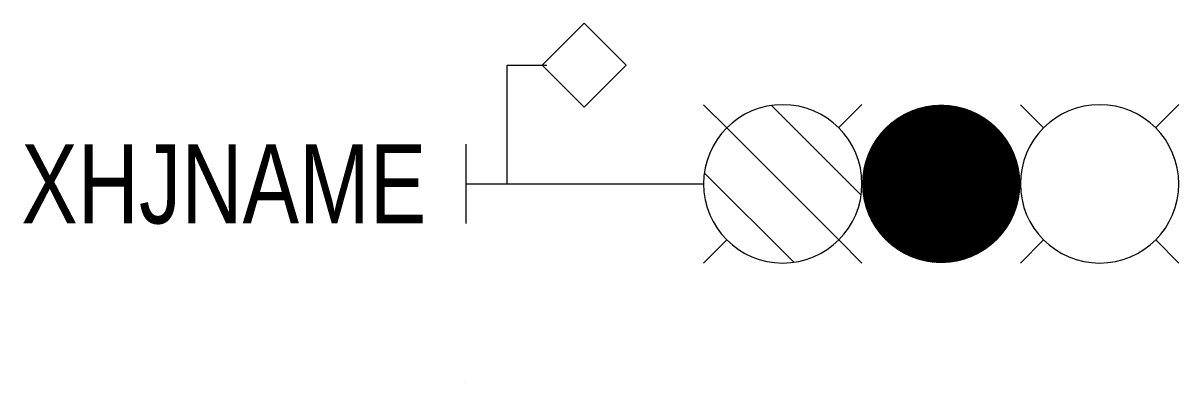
# Model space of a CAD drawing. Header units: millimetres. Extents: x -11.2 to 18, y 0 to 9.1.
import ezdxf
from ezdxf.enums import TextEntityAlignment as Align

# ---------------------------------------------------------------- set-up
doc = ezdxf.new("R2010")
doc.units = ezdxf.units.MM
doc.layers.get('0').update_dxf_attribs({"linetype": 'CONTINUOUS'})

msp = doc.modelspace()

# ---------------------------------------------------------------- linework, layer by layer
msp.add_line((0, 0.001), (0, -0.001))
for points in [[(2.984, 6.939), (4.045, 8), (2.984, 9.061), (1.924, 8), (2.984, 6.939)], [(1.045, 5), (1.045, 8), (2.045, 8)]]:
    msp.add_lwpolyline(points)
at = {"color": 2}
for points in [[(9.995, 7.005), (9.409, 6.419)], [(6.586, 6.414), (6, 7)], [(7.717, 6.98), (9.98, 4.717)], [(6.586, 6.414), (9.414, 3.586)], [(6.02, 5.283), (8.283, 3.02)], [(6.586, 3.586), (6, 3)], [(10, 3), (9.414, 3.586)]]:
    msp.add_lwpolyline(points, dxfattribs=at)
at = {"color": 3}
for points in [[(17.995, 7.005), (17.409, 6.419)], [(14.586, 6.414), (14, 7)], [(14.586, 3.586), (14, 3)], [(18, 3), (17.414, 3.586)]]:
    msp.add_lwpolyline(points, dxfattribs=at)
at = {"color": 2}
msp.add_lwpolyline([(6, 5, 1), (10, 5, 1)], format="xyb", close=True, dxfattribs=at)
at = {"color": 1, "const_width": 2}
msp.add_lwpolyline([(13, 5, -1), (11, 5, -1)], format="xyb", close=True, dxfattribs=at)
at = {"color": 3}
msp.add_lwpolyline([(14, 5, 1), (18, 5, 1)], format="xyb", close=True, dxfattribs=at)
at = {"color": 7}
for points in [[(0, 6), (0, 4)], [(0, 5), (6, 5)]]:
    msp.add_lwpolyline(points, dxfattribs=at)

# ---------------------------------------------------------------- texts
at = {"width": 0.8}
msp.add_attdef('XHJNAME', text='X4', height=2, dxfattribs=at).set_placement((-1, 4), align=Align.RIGHT)

doc.saveas('drawing.dxf')
